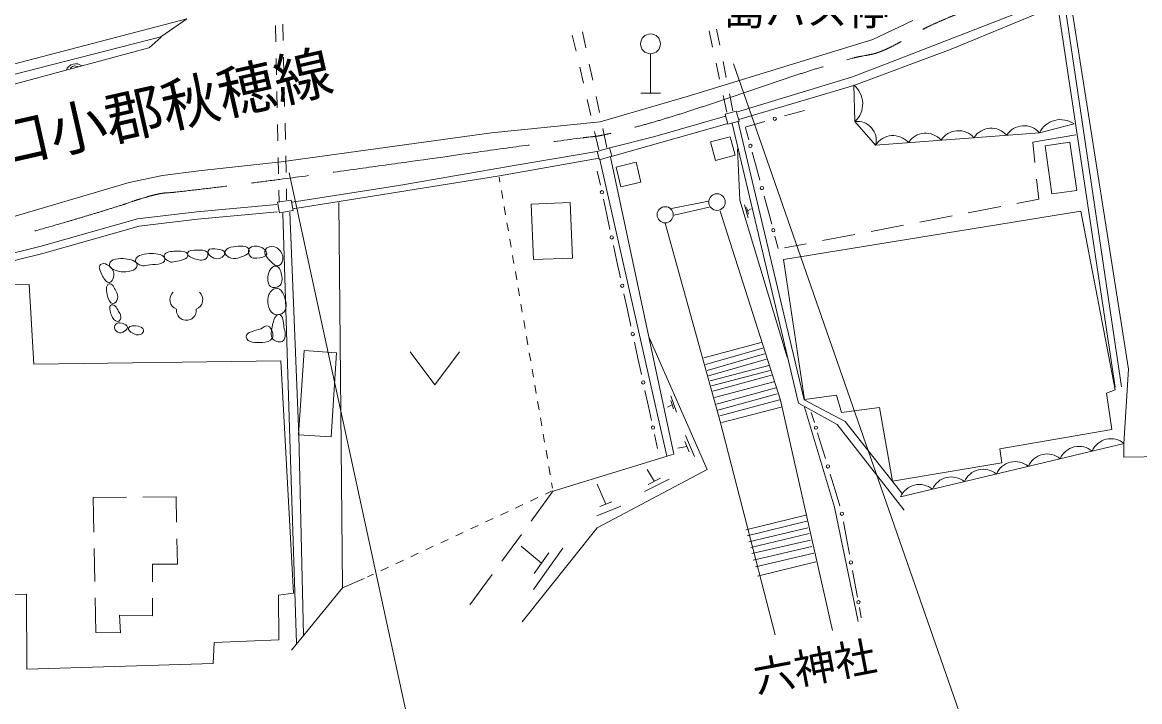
# Model space of a CAD drawing. Units: millimetres, scale not verified. Extents: x 40000 to 680000, y 20000 to 380000.
# Drawn here: x 332232 to 399965, y 245672 to 286882 of the extents above; entities that cross this region are included whole.
import ezdxf
from ezdxf.enums import TextEntityAlignment as Align

# ---------------------------------------------------------------- set-up
doc = ezdxf.new("R2010")
doc.units = ezdxf.units.MM
doc.header["$LTSCALE"] = 1000
doc.linetypes.add('CHAIN', pattern=[18.5, 12, -1.5, 3.5, -1.5])
for name, color, linetype, lineweight in [('M-BGD', 7, 'Continuous', 13), ('M-BMK', 2, 'CHAIN', 13), ('M-STR-HTXT', 7, 'Continuous', 13)]:
    doc.layers.add(name, color=color, linetype=linetype, lineweight=lineweight)
doc.layers.add('M-BGD-HTXT', color=7, linetype='Continuous')
doc.styles.add('ＭＳ ゴシック', font='')
doc.styles.get('ＭＳ ゴシック').set_extended_font_data('MS Gothic')

# ---------------------------------------------------------------- blocks, each defined once
blk = doc.blocks.new('バス停')
at = {"color": 7, "linetype": 'Continuous', "lineweight": 13}
for p, q in [((0, 2), (0, 0)), ((-0.5, 0), (0.5, 0))]:
    blk.add_line(p, q, dxfattribs=at)
blk.add_circle((0, 2.5), 0.5, dxfattribs=at)
blk = doc.blocks.new('畑')
at = {"color": 7, "linetype": 'Continuous', "lineweight": 13}
for p, q in [((-1.5, 1), (0, -1)), ((0, -1), (1.5, 1))]:
    blk.add_line(p, q, dxfattribs=at)
blk = doc.blocks.new('園庭')
at = {"color": 7, "linetype": 'Continuous', "lineweight": 13}
for centre, start, end in [((-0.4, 0.4), 131.41945, 251.14243), ((0.4, 0.4), 288.85757, 48.58055), ((0, -0.25), 172.14016, 7.85984)]:
    blk.add_arc(centre, 0.6, start, end, dxfattribs=at)

msp = doc.modelspace()

# ---------------------------------------------------------------- linework, layer by layer
at = {"layer": 'M-BGD'}
for p, q in [((384557, 284341), (395026, 288412)), ((395422, 287934), (398868, 264778)), ((393626, 287348), (388544, 285248)), ((398477, 264749), (395022, 287745)), ((399291, 265839), (395920, 287324)), ((342210, 287098), (319870, 281239)), ((340635, 286000), (342210, 287098)), ((347596, 285690), (347576, 286690)), ((348030, 286772), (348050, 285772)), ((383799, 285840), (386216, 286993)), ((328733, 282960), (340635, 286000)), ((340640, 285978), (339916, 285342)), ((365797, 285132), (365571, 286107)), ((366190, 286304), (366396, 285326)), ((372537, 282379), (383799, 285840)), ((374074, 285386), (373862, 286363)), ((374316, 286477), (374512, 285497)), ((339909, 285327), (325942, 281574)), ((388544, 285248), (382640, 283057)), ((347637, 283690), (347617, 284690)), ((348071, 284772), (348092, 283772)), ((374708, 284516), (374905, 283536)), ((366247, 283184), (366022, 284158)), ((366602, 284347), (366807, 283369)), ((374497, 283431), (374285, 284408)), ((382549, 283570), (384557, 284341)), ((375532, 281438), (382549, 283570)), ((347677, 281691), (347657, 282691)), ((348113, 282773), (348134, 281773)), ((374931, 281424), (374708, 282453)), ((375101, 282555), (375310, 281513)), ((382640, 283057), (375672, 280993)), ((382707, 280867), (382642, 283081)), ((366698, 281235), (366473, 282210)), ((367013, 282390), (367219, 281411)), ((367264, 280841), (372537, 282379)), ((370568, 279959), (374860, 281192)), ((375514, 281502), (374829, 281317)), ((374829, 281317), (374993, 280712)), ((375678, 280897), (375514, 281502)), ((378444, 281205), (379638, 281542)), ((347718, 279691), (347698, 280691)), ((348155, 280773), (348176, 279773)), ((360672, 280181), (367264, 280841)), ((367425, 280433), (367666, 279284)), ((374949, 280733), (367867, 278725)), ((374993, 280712), (375678, 280897)), ((379282, 263772), (375269, 280740)), ((375635, 280856), (379631, 263991)), ((376056, 280531), (377250, 280868)), ((376267, 279752), (376066, 280491)), ((383961, 279435), (382707, 280867)), ((395989, 280721), (393889, 280184)), ((347927, 278424), (360672, 280181)), ((367180, 279149), (366923, 280261)), ((367841, 279269), (370568, 279959)), ((375150, 279945), (373957, 279631)), ((375448, 278815), (375150, 279945)), ((393889, 280184), (383961, 279435)), ((396103, 280054), (393495, 279604)), ((367817, 279276), (367076, 279055)), ((367968, 278770), (367817, 279276)), ((373957, 279631), (374254, 278502)), ((375588, 279206), (375725, 276086)), ((393495, 279604), (393619, 278373)), ((395742, 279605), (394230, 279396)), ((394230, 279396), (394635, 276480)), ((396147, 276690), (395742, 279605)), ((342928, 277874), (347927, 278424)), ((347758, 277692), (347738, 278691)), ((348197, 278774), (348218, 277774)), ((367200, 278640), (361165, 277571)), ((362042, 278199), (367061, 279037)), ((367076, 279055), (367227, 278549)), ((367227, 278549), (367968, 278770)), ((371309, 260563), (367241, 278553)), ((367883, 278711), (371720, 260689)), ((369445, 278392), (368222, 278097)), ((369735, 277189), (369445, 278392)), ((374254, 278502), (375448, 278815)), ((376669, 278274), (376468, 279013)), ((340731, 277600), (342928, 277874)), ((355048, 276990), (362042, 278199)), ((367273, 276999), (367088, 277849)), ((368222, 278097), (368512, 276894)), ((376932, 277309), (376669, 278274)), ((329030, 274304), (338698, 277160)), ((338698, 277160), (340731, 277600)), ((361165, 277571), (351431, 276006)), ((361188, 277182), (361133, 277498)), ((368512, 276894), (369735, 277189)), ((393720, 277378), (393844, 276147)), ((347793, 275989), (347779, 276692)), ((348239, 276774), (348252, 276114)), ((348596, 275978), (355048, 276990)), ((361357, 276196), (361272, 276689)), ((394635, 276480), (396147, 276690)), ((342801, 275389), (347667, 275837)), ((348538, 276101), (347707, 275966)), ((347707, 275966), (347811, 275327)), ((348643, 275462), (348538, 276101)), ((351431, 276006), (348626, 275567)), ((351639, 252621), (351423, 275949)), ((361526, 275211), (361441, 275703)), ((365450, 275953), (363086, 275853)), ((363086, 275853), (363229, 272486)), ((365593, 272586), (365450, 275953)), ((367641, 275301), (367457, 276150)), ((371582, 275598), (373827, 276041)), ((375725, 276086), (378596, 266571)), ((376239, 275020), (376010, 275816)), ((377457, 275379), (377194, 276344)), ((391542, 275706), (389577, 275330)), ((393844, 276147), (392524, 275894)), ((339221, 274962), (342801, 275389)), ((342849, 274941), (347709, 275389)), ((347811, 275327), (348643, 275462)), ((348027, 275299), (348465, 260973)), ((348985, 261836), (348454, 275371)), ((367853, 274324), (367641, 275301)), ((371740, 275176), (373859, 275672)), ((374532, 275435), (378200, 263960)), ((376253, 275255), (376138, 275653)), ((376196, 275454), (376410, 275561)), ((377658, 274640), (377457, 275379)), ((378373, 272505), (396405, 275422)), ((388595, 275142), (386631, 274766)), ((396405, 275422), (398486, 264592)), ((333365, 273302), (339221, 274962)), ((333480, 272867), (339310, 274520)), ((339310, 274520), (342849, 274941)), ((361695, 274225), (361611, 274718)), ((374537, 262666), (371207, 274690)), ((385649, 274578), (383684, 274202)), ((361864, 273239), (361780, 273732)), ((378060, 273161), (377859, 273901)), ((382702, 274014), (380738, 273638)), ((326657, 271635), (333365, 273302)), ((368277, 272369), (368065, 273346)), ((379755, 273450), (378435, 273197)), ((326766, 271198), (333480, 272867)), ((362033, 272254), (361949, 272747)), ((363229, 272486), (365593, 272586)), ((368490, 271392), (368277, 272369)), ((379654, 264005), (378373, 272505)), ((362203, 271268), (362118, 271761)), ((326762, 270869), (332642, 270988)), ((332642, 270988), (332927, 266151)), ((362372, 270283), (362287, 270776)), ((368914, 269437), (368702, 270415)), ((362541, 269297), (362456, 269790)), ((369126, 268460), (368914, 269437)), ((362710, 268312), (362626, 268804)), ((362879, 267326), (362795, 267819)), ((373742, 259757), (370221, 267760)), ((349309, 266968), (348979, 261862)), ((351279, 266841), (349309, 266968)), ((369550, 266506), (369338, 267483)), ((373540, 266535), (377028, 267452)), ((373645, 266124), (377123, 267115)), ((332927, 266151), (347900, 266352)), ((347900, 266352), (348671, 252260)), ((350950, 261735), (351279, 266841)), ((363048, 266340), (362964, 266833)), ((369762, 265528), (369550, 266506)), ((373751, 265766), (377228, 266777)), ((373835, 265439), (377334, 266440)), ((363218, 265355), (363133, 265848)), ((373919, 265144), (377481, 266071)), ((374014, 264828), (377576, 265755)), ((399007, 261335), (399291, 265839)), ((363387, 264369), (363302, 264862)), ((374098, 264501), (377639, 265471)), ((374183, 264122), (377797, 265070)), ((370186, 263574), (369974, 264551)), ((371552, 264235), (371897, 263236)), ((374309, 263711), (377913, 264701)), ((374393, 263353), (377987, 264343)), ((381595, 264269), (379651, 264000)), ((381894, 263205), (381595, 264269)), ((398486, 264592), (397953, 264378)), ((397953, 264378), (398273, 262191)), ((363556, 263384), (363471, 263876)), ((370371, 262725), (370186, 263574)), ((371627, 263684), (371334, 263529)), ((371541, 263934), (371713, 263434)), ((374520, 263005), (378124, 263985)), ((374636, 262615), (378240, 263532)), ((378200, 263960), (381347, 249983)), ((381628, 262486), (379282, 263772)), ((379631, 263991), (382119, 262668)), ((379654, 263541), (381463, 257478)), ((384188, 263525), (381894, 263205)), ((384989, 259043), (384188, 263525)), ((363725, 262398), (363640, 262891)), ((380059, 263208), (380247, 262598)), ((377872, 249732), (374537, 262666)), ((385685, 257291), (381628, 262486)), ((382119, 262668), (385544, 258322)), ((398273, 262191), (391497, 261017)), ((348979, 261862), (350950, 261735)), ((349283, 249699), (348985, 261836)), ((363894, 261412), (363810, 261905)), ((370739, 261026), (370555, 261875)), ((372386, 261463), (372653, 260834)), ((372439, 261809), (372973, 260551)), ((380434, 261989), (380622, 261379)), ((348465, 260973), (348856, 249225)), ((364063, 260427), (363979, 260920)), ((372519, 261149), (371959, 261054)), ((380622, 261379), (380916, 260423)), ((399026, 261336), (385468, 258092)), ((391497, 261017), (391604, 260164)), ((399000, 260498), (398999, 261335)), ((364416, 258445), (371316, 260558)), ((371720, 260689), (371309, 260563)), ((391604, 260164), (384989, 259043)), ((401678, 260559), (399000, 260498)), ((364233, 259441), (364148, 259934)), ((367079, 256224), (373742, 259757)), ((370551, 259036), (370111, 259751)), ((381210, 259467), (381504, 258512)), ((364371, 258633), (364317, 258948)), ((367609, 257652), (367075, 258876)), ((371447, 259168), (369947, 258427)), ((370925, 259221), (370176, 258851)), ((336525, 258049), (338539, 258072)), ((339539, 258083), (341552, 258106)), ((341552, 258106), (341584, 256555)), ((363075, 256617), (364421, 258461)), ((363941, 258263), (364305, 258433)), ((381504, 258512), (381798, 257556)), ((336565, 255963), (336525, 258049)), ((362128, 257419), (362581, 257630)), ((363034, 257841), (363487, 258052)), ((368511, 257538), (367063, 256952)), ((367971, 257799), (367247, 257506)), ((381463, 257478), (382896, 250542)), ((360315, 256574), (360768, 256785)), ((361221, 256996), (361675, 257207)), ((376091, 256106), (379727, 256981)), ((359408, 256152), (359862, 256363)), ((362527, 250510), (367079, 256224)), ((376176, 255727), (379780, 256623)), ((376271, 255369), (379854, 256222)), ((382004, 256578), (382188, 255595)), ((341605, 255555), (341636, 254005)), ((357596, 255307), (358049, 255518)), ((358502, 255729), (358955, 255940)), ((361305, 254195), (362485, 255810)), ((376386, 255021), (379938, 255874)), ((376460, 254652), (380012, 255474)), ((382188, 255595), (382372, 254613)), ((336622, 252963), (336584, 254963)), ((356689, 254884), (357142, 255096)), ((363703, 254076), (362479, 255101)), ((365007, 254984), (363215, 252485)), ((364151, 254701), (363255, 253451)), ((376545, 254262), (380096, 255095)), ((376671, 253851), (380212, 254684)), ((341636, 254005), (340120, 254005)), ((340120, 254005), (340120, 252947)), ((354876, 254040), (355330, 254251)), ((355783, 254462), (356236, 254673)), ((376797, 253282), (380338, 254157)), ((353152, 253236), (353517, 253406)), ((353970, 253617), (354423, 253829)), ((359369, 251544), (360715, 253387)), ((382556, 253630), (382740, 252647)), ((351633, 252575), (352956, 253149)), ((382740, 252647), (382858, 252020)), ((332476, 252197), (330975, 252165)), ((332508, 247644), (332476, 252197)), ((348671, 252260), (347770, 252133)), ((347770, 252133), (347786, 249430)), ((349294, 249698), (351633, 252575)), ((336681, 249877), (336641, 251963)), ((340120, 251947), (340120, 250888)), ((382975, 251393), (383092, 250766)), ((340120, 250888), (338126, 250916)), ((338126, 250916), (338182, 249849)), ((338182, 249849), (336682, 249871)), ((347786, 249430), (343866, 249257)), ((348556, 248802), (349294, 249698)), ((343866, 249257), (343802, 247992)), ((343802, 247992), (332508, 247644))]:
    msp.add_line(p, q, dxfattribs=at)
for centre, radius in [((374343, 275977), 504), ((371203, 275208), 491)]:
    msp.add_circle(centre, radius, dxfattribs=at)
for centre, radius, start, end in [((335465, 283745), 625, 51.91231, 158.17251), ((335416, 283926), 312, 51.91231, 158.17251), ((381699, 281945), 1476, 313.08146, 50.28791), ((377847, 281036), 100, 0, 180), ((377847, 281036), 100, 180, 0), ((382841, 279719), 1156, 345.74978, 96.62207), ((390967, 279220), 1241, 40.98452, 147.64049), ((392952, 279369), 1241, 40.98452, 147.64049), ((395168, 279557), 1424, 54.81196, 153.8867), ((385009, 278770), 1241, 40.98452, 147.64049), ((386995, 278920), 1241, 40.98452, 147.64049), ((388981, 279070), 1241, 40.98452, 147.64049), ((376368, 279383), 100, 0, 180), ((376368, 279383), 100, 180, 0), ((367365, 276575), 100, 0, 180), ((367365, 276575), 100, 180, 0), ((377063, 276826), 100, 0, 180), ((377063, 276826), 100, 180, 0), ((377758, 274270), 100, 0, 180), ((367959, 273835), 100, 0, 180), ((367959, 273835), 100, 180, 0), ((377758, 274270), 100, 180, 0), ((368596, 270903), 100, 0, 180), ((368596, 270903), 100, 180, 0), ((369232, 267971), 100, 0, 180), ((369232, 267971), 100, 180, 0), ((369868, 265040), 100, 0, 180), ((369868, 265040), 100, 180, 0), ((370463, 262300), 100, 0, 180), ((370463, 262300), 100, 180, 0), ((380341, 262293), 100, 0, 180), ((380341, 262293), 100, 180, 0), ((398230, 260383), 1242, 50.12812, 156.77618), ((396293, 259919), 1242, 50.12812, 156.77618), ((392419, 258993), 1242, 50.12812, 156.77618), ((394356, 259456), 1242, 50.12812, 156.77618), ((381063, 259945), 100, 0, 180), ((381063, 259945), 100, 180, 0), ((390482, 258529), 1242, 50.12812, 156.77618), ((386609, 257603), 1242, 50.12812, 156.77618), ((388546, 258066), 1242, 50.12812, 156.77618), ((381912, 257070), 100, 0, 180), ((381912, 257070), 100, 180, 0), ((382464, 254121), 100, 0, 180), ((382464, 254121), 100, 180, 0), ((382916, 251706), 100, 0, 180), ((382916, 251706), 100, 180, 0)]:
    msp.add_arc(centre, radius, start, end, dxfattribs=at)
for points, knots in [([(340837, 272744), (340899, 272972), (341265, 272987), (341501, 272997), (341764, 273007), (342232, 273037), (342260, 272775), (342290, 272489), (341780, 272435), (341501, 272364), (341385, 272335), (341251, 272313), (341143, 272364), (340996, 272434), (340795, 272587), (340837, 272744)], [0, 0, 0, 0, 1, 1, 1, 2, 2, 2, 3, 3, 3, 4, 4, 4, 5, 5, 5, 5]), ([(342239, 272881), (342280, 273089), (342638, 273050), (342850, 273060), (343047, 273068), (343315, 273104), (343430, 272944), (343506, 272837), (343475, 272641), (343377, 272554), (343198, 272395), (342886, 272466), (342660, 272543), (342490, 272602), (342204, 272704), (342239, 272881)], [0, 0, 0, 0, 1, 1, 1, 2, 2, 2, 3, 3, 3, 4, 4, 4, 5, 5, 5, 5]), ([(343493, 273018), (343544, 273200), (343864, 273150), (344051, 273123), (344219, 273099), (344490, 273060), (344505, 272891), (344522, 272694), (344228, 272524), (344030, 272533), (343789, 272543), (343428, 272785), (343493, 273018)], [0, 0, 0, 0, 1, 1, 1, 2, 2, 2, 3, 3, 3, 4, 4, 4, 4]), ([(344515, 272954), (344551, 273153), (344832, 273237), (345031, 273271), (345351, 273324), (345918, 273378), (345980, 273060), (346033, 272787), (345562, 272660), (345295, 272586), (345129, 272539), (344931, 272537), (344779, 272617), (344652, 272684), (344490, 272814), (344515, 272954)], [0, 0, 0, 0, 1, 1, 1, 2, 2, 2, 3, 3, 3, 4, 4, 4, 5, 5, 5, 5]), ([(345990, 273155), (346120, 273329), (346427, 273328), (346633, 273260), (346820, 273199), (347082, 273031), (347044, 272838), (347002, 272624), (346662, 272591), (346444, 272575), (346309, 272565), (346142, 272579), (346054, 272680), (345949, 272800), (345896, 273027), (345990, 273155)], [0, 0, 0, 0, 1, 1, 1, 2, 2, 2, 3, 3, 3, 4, 4, 4, 5, 5, 5, 5]), ([(346949, 273091), (347029, 273274), (347328, 273328), (347519, 273271), (347774, 273194), (347989, 272914), (348024, 272649), (348050, 272459), (347973, 272187), (347793, 272122), (347615, 272058), (347418, 272240), (347287, 272375), (347102, 272564), (346843, 272850), (346949, 273091)], [0, 0, 0, 0, 1, 1, 1, 2, 2, 2, 3, 3, 3, 4, 4, 4, 5, 5, 5, 5]), ([(337514, 271103), (337333, 271051), (337190, 271324), (337100, 271490), (336986, 271698), (336786, 272046), (336973, 272192), (337188, 272360), (337602, 272101), (337718, 271855), (337829, 271620), (337764, 271174), (337514, 271103)], [0, 0, 0, 0, 1, 1, 1, 2, 2, 2, 3, 3, 3, 4, 4, 4, 4]), ([(337507, 272220), (337553, 272559), (338143, 272571), (338484, 272536), (338754, 272509), (339213, 272407), (339193, 272136), (339168, 271788), (338564, 271720), (338217, 271757), (337936, 271786), (337470, 271940), (337507, 272220)], [0, 0, 0, 0, 1, 1, 1, 2, 2, 2, 3, 3, 3, 4, 4, 4, 4]), ([(339088, 272452), (339147, 272799), (339713, 272854), (340064, 272853), (340359, 272851), (340891, 272803), (340879, 272508), (340865, 272136), (340184, 272230), (339819, 272157), (339699, 272133), (339569, 272090), (339453, 272129), (339299, 272181), (339061, 272292), (339088, 272452)], [0, 0, 0, 0, 1, 1, 1, 2, 2, 2, 3, 3, 3, 4, 4, 4, 5, 5, 5, 5]), ([(347624, 272101), (347854, 272048), (347926, 271712), (347961, 271479), (347990, 271288), (347989, 271039), (347845, 270910), (347703, 270783), (347420, 270733), (347276, 270857), (347034, 271066), (347084, 271528), (347223, 271816), (347295, 271964), (347464, 272138), (347624, 272101)], [0, 0, 0, 0, 1, 1, 1, 2, 2, 2, 3, 3, 3, 4, 4, 4, 5, 5, 5, 5]), ([(337725, 269818), (337536, 269831), (337440, 270097), (337395, 270281), (337335, 270522), (337257, 270942), (337493, 271019), (337678, 271079), (337802, 270768), (337894, 270597), (337972, 270451), (338050, 270273), (338006, 270113), (337970, 269982), (337860, 269808), (337725, 269818)], [0, 0, 0, 0, 1, 1, 1, 2, 2, 2, 3, 3, 3, 4, 4, 4, 5, 5, 5, 5]), ([(347682, 270747), (347868, 270733), (348004, 270523), (348077, 270351), (348213, 270031), (348319, 269573), (348093, 269308), (347948, 269138), (347613, 269086), (347429, 269213), (347105, 269438), (347039, 269998), (347176, 270367), (347249, 270565), (347472, 270762), (347682, 270747)], [0, 0, 0, 0, 1, 1, 1, 2, 2, 2, 3, 3, 3, 4, 4, 4, 5, 5, 5, 5]), ([(338008, 268733), (337830, 268731), (337700, 268951), (337634, 269117), (337556, 269310), (337446, 269661), (337638, 269740), (337843, 269825), (338000, 269464), (338111, 269272), (338169, 269173), (338228, 269051), (338200, 268939), (338178, 268848), (338102, 268734), (338008, 268733)], [0, 0, 0, 0, 1, 1, 1, 2, 2, 2, 3, 3, 3, 4, 4, 4, 5, 5, 5, 5]), ([(347793, 269150), (348059, 269127), (348049, 268671), (348093, 268407), (348138, 268131), (348261, 267748), (348045, 267569), (347890, 267441), (347582, 267500), (347445, 267648), (347247, 267861), (347325, 268237), (347397, 268518), (347459, 268759), (347545, 269172), (347793, 269150)], [0, 0, 0, 0, 1, 1, 1, 2, 2, 2, 3, 3, 3, 4, 4, 4, 5, 5, 5, 5]), ([(338599, 268388), (338592, 268498), (338454, 268566), (338353, 268606), (338229, 268656), (338066, 268690), (337952, 268620), (337862, 268565), (337799, 268436), (337819, 268332), (337845, 268196), (337987, 268083), (338121, 268044), (338190, 268024), (338269, 268051), (338332, 268086), (338448, 268153), (338607, 268254), (338599, 268388)], [0, 0, 0, 0, 1, 1, 1, 2, 2, 2, 3, 3, 3, 4, 4, 4, 5, 5, 5, 6, 6, 6, 6]), ([(338662, 268325), (338620, 268209), (338788, 268100), (338894, 268037), (339039, 267951), (339236, 267881), (339392, 267946), (339495, 267988), (339602, 268111), (339582, 268220), (339558, 268351), (339382, 268418), (339252, 268445), (339055, 268484), (338730, 268514), (338662, 268325)], [0, 0, 0, 0, 1, 1, 1, 2, 2, 2, 3, 3, 3, 4, 4, 4, 5, 5, 5, 5]), ([(347382, 267727), (347295, 267526), (347000, 267469), (346781, 267459), (346436, 267443), (345834, 267447), (345801, 267791), (345768, 268129), (346377, 268155), (346686, 268297), (346828, 268362), (346987, 268522), (347129, 268455), (347360, 268344), (347483, 267963), (347382, 267727)], [0, 0, 0, 0, 1, 1, 1, 2, 2, 2, 3, 3, 3, 4, 4, 4, 5, 5, 5, 5])]:
    msp.add_open_spline(points, degree=3, knots=knots, dxfattribs=at)
at = {"layer": 'M-BMK'}
for points, knots in [([(481325, 282915), (478132, 284398), (474999, 286020), (471745, 287365), (468840, 288566), (465864, 289593), (462882, 290588), (460933, 291238), (458976, 291873), (456986, 292382), (454727, 292961), (452435, 293411), (450137, 293811), (447709, 294234), (445265, 294578), (442813, 294836), (440914, 295036), (439006, 295131), (437100, 295239), (434806, 295369), (432511, 295477), (430215, 295532), (427969, 295586), (425721, 295657), (423476, 295569), (421004, 295471), (418535, 295244), (416078, 294946), (413993, 294693), (411915, 294360), (409853, 293957), (407897, 293575), (405952, 293127), (404030, 292602), (402566, 292203), (401135, 291693), (399687, 291239)], [0, 0, 0, 0, 1, 1, 1, 2, 2, 2, 3, 3, 3, 4, 4, 4, 5, 5, 5, 6, 6, 6, 7, 7, 7, 8, 8, 8, 9, 9, 9, 10, 10, 10, 11, 11, 11, 12, 12, 12, 12]), ([(398012, 290774), (395860, 289992), (393693, 289254), (391557, 288430), (390115, 287874), (388669, 287323), (387265, 286676), (386199, 286184), (385238, 285465), (384135, 285063), (383663, 284892), (383151, 284861), (382665, 284731), (377500, 283357), (372560, 281155), (367336, 280025), (366974, 279946), (366601, 279931), (366234, 279883), (357965, 278797), (349723, 277501), (341435, 276572), (341175, 276543), (340911, 276546), (340652, 276501), (340218, 276425), (339795, 276294), (339372, 276169), (339013, 276062), (338662, 275927), (338305, 275813), (337195, 275459), (336080, 275119), (334962, 274794), (332509, 274079), (330048, 273388), (327576, 272743), (325450, 272188), (323310, 271689), (321174, 271178), (319054, 270670), (316937, 270151), (314808, 269684), (312727, 269227), (310636, 268820), (308548, 268403), (306619, 268019), (304687, 267653), (302757, 267277)], [0, 0, 0, 0, 1, 1, 1, 2, 2, 2, 3, 3, 3, 4, 4, 4, 5, 5, 5, 6, 6, 6, 7, 7, 7, 8, 8, 8, 9, 9, 9, 10, 10, 10, 11, 11, 11, 12, 12, 12, 13, 13, 13, 14, 14, 14, 15, 15, 15, 16, 16, 16, 16])]:
    msp.add_open_spline(points, degree=3, knots=knots, dxfattribs=at)
at = {"layer": 'M-STR-HTXT'}
for p, q in [((375339, 284374), (389879, 242596)), ((348403, 277761), (356922, 238525))]:
    msp.add_line(p, q, dxfattribs=at)

# ---------------------------------------------------------------- block references
at = {"layer": 'M-BGD', "rotation": 0.08929}
for name, p, xscale, yscale in [('バス停', (370318, 282577), 1200, 1200), ('園庭', (342175, 269659), 1000, 1000), ('畑', (357243, 265899), 1000, 1000)]:
    msp.add_blockref(name, p, dxfattribs=dict(at, xscale=xscale, yscale=yscale))

# ---------------------------------------------------------------- texts
at = {"layer": 'M-BGD-HTXT', "style": 'ＭＳ ゴシック'}
msp.add_text('島バス停', height=1833, dxfattribs=at).set_placement((374762, 286166), align=Align.BOTTOM_LEFT)
for s, height, rotation, p in [('主要地方道\u3000山口小郡秋穂線', 2566, 12.798, (307023, 271912)), ('六神社', 1833, 10.802, (376852, 245660))]:
    msp.add_text(s, height=height, rotation=rotation, dxfattribs=at).set_placement(p, align=Align.BOTTOM_LEFT)

doc.saveas('drawing.dxf')
